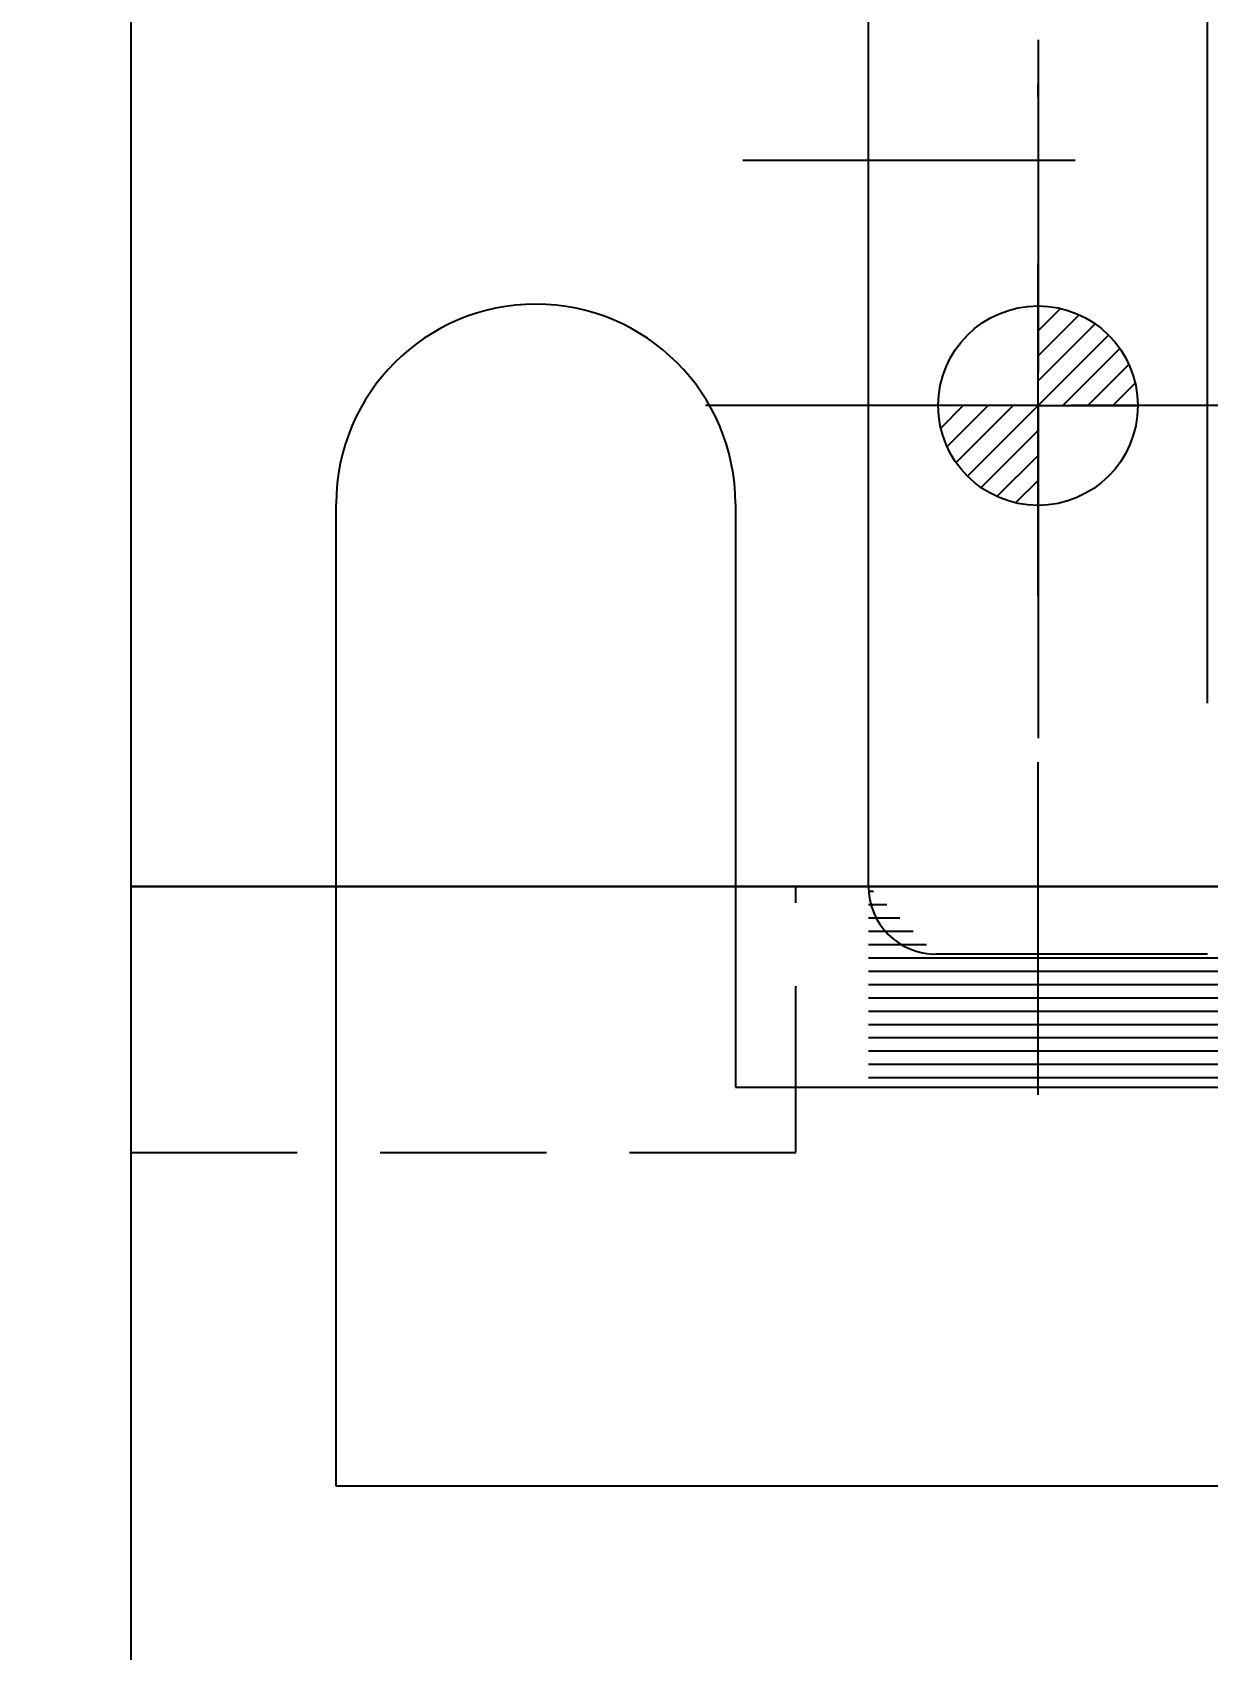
# Model space of a CAD drawing. Extents: x -430 to 437, y -440 to 538.
# Drawn here: x 178.59 to 187.43, y -286.92 to -274.76 of the extents above; entities that cross this region are included whole.
import ezdxf

# ---------------------------------------------------------------- set-up
doc = ezdxf.new("R2010")
doc.units = 0
doc.linetypes.add('BORDER', pattern=[8.75, 2.5, -1.25, 2.5, -1.25, 0, -1.25])
doc.linetypes.add('HIDDEN', pattern=[1.875, 1.25, -0.625])
doc.layers.add('1', color=7, linetype='CONTINUOUS')
doc.layers.add('100', color=7, linetype='CONTINUOUS')
doc.styles.add('EXCESS_STANDARD', font='txt', dxfattribs={"height": 0.2, "bigfont": 'BIGFONT'})
doc.dimstyles.new('ISO-25', dxfattribs={"dimtxt": 4, "dimasz": 2.4, "dimexe": 0.18, "dimexo": 0.3, "dimgap": 0.2, "dimtad": 1, "dimtih": 1, "dimtoh": 1, "dimzin": 12, "dimcen": 0.09, "dimazin": 3, "dimtfac": 0.5, "dimtofl": 0, "dimtmove": 0, "dimatfit": 3})

# ---------------------------------------------------------------- blocks, each defined once
blk = doc.blocks.new('*D46')
at = {"layer": '1', "color": 50, "linetype": 'CONTINUOUS'}
for p, q in [((45.472395, -193.001839), (46.072395, -190.601839)), ((64.031827, -190.601839), (45.572395, -190.601839)), ((46.072395, -190.601839), (46.672395, -193.001839)), ((46.072395, -190.601839), (46.072395, -355.601839)), ((46.072395, -355.601839), (45.472395, -353.201839)), ((46.672395, -353.201839), (46.072395, -355.601839)), ((181.031827, -355.601839), (45.572395, -355.601839))]:
    blk.add_line(p, q, dxfattribs=at)
at = {"layer": '1', "color": 7, "linetype": 'CONTINUOUS', "style": 'EXCESS_STANDARD', "width": 0.8}
blk.add_text('165', height=4, rotation=90, dxfattribs=at).set_placement((45.872395, -277.901839))

msp = doc.modelspace()

# ---------------------------------------------------------------- linework, layer by layer
at = {"layer": '1', "color": 141, "linetype": 'BORDER'}
for p, q in [((186.1518, -282.7513), (186.1518, -270.9402)), ((186.1518, -274.8204), (186.1518, -277.5704)), ((207.8818, -275.7278), (182.7818, -275.7278)), ((186.1518, -277.5704), (183.4018, -277.5704)), ((188.9018, -277.5704), (186.1518, -277.5704)), ((186.1518, -277.5704), (186.1518, -280.3204))]:
    msp.add_line(p, q, dxfattribs=at)
at = {"layer": '1', "color": 7, "linetype": 'CONTINUOUS'}
for p, q in [((184.8768, -281.1848), (184.8768, -272.1926)), ((187.4268, -279.8078), (187.4268, -273.6878)), ((187.4268, -281.6948), (185.3868, -281.6948))]:
    msp.add_line(p, q, dxfattribs=at)
at = {"layer": '1', "color": 121, "linetype": 'CONTINUOUS'}
for p, q in [((179.3318, -274.1978), (179.3318, -281.1848)), ((179.3318, -281.1848), (211.3318, -281.1848))]:
    msp.add_line(p, q, dxfattribs=at)
at = {"layer": '1', "color": 30, "linetype": 'CONTINUOUS'}
for p, q in [((186.1518, -277.5704), (186.1518, -276.8204)), ((186.3202, -276.8395), (186.1518, -277.0079)), ((186.4604, -276.8868), (186.1518, -277.1954)), ((186.5801, -276.9547), (186.1518, -277.3829)), ((186.6822, -277.0401), (186.1518, -277.5704)), ((186.7676, -277.1422), (186.3393, -277.5704)), ((186.8354, -277.2618), (186.5268, -277.5704)), ((186.8827, -277.402), (186.7143, -277.5704)), ((186.1518, -277.5704), (185.4018, -277.5704)), ((185.421, -277.7388), (185.5893, -277.5704)), ((185.4682, -277.879), (185.7768, -277.5704)), ((185.5361, -277.9986), (185.9643, -277.5704)), ((185.6215, -278.1007), (186.1518, -277.5704)), ((186.1518, -277.5704), (186.9018, -277.5704)), ((186.1518, -277.5704), (186.1518, -278.3204)), ((185.7236, -278.1861), (186.1518, -277.7579)), ((185.8432, -278.254), (186.1518, -277.9454)), ((185.9835, -278.3013), (186.1518, -278.1329))]:
    msp.add_line(p, q, dxfattribs=at)
at = {"layer": '1', "color": 254, "linetype": 'CONTINUOUS'}
for p, q in [((180.8768, -285.6948), (180.8768, -278.3078)), ((183.8768, -278.3078), (183.8768, -282.6948)), ((183.8768, -282.6948), (195.3318, -282.6948)), ((195.3318, -285.6948), (180.8768, -285.6948))]:
    msp.add_line(p, q, dxfattribs=at)
at = {"layer": '1', "color": 213, "linetype": 'CONTINUOUS'}
for p, q in [((211.3318, -281.1848), (179.3318, -281.1848)), ((179.3318, -281.1848), (179.3318, -297.4948))]:
    msp.add_line(p, q, dxfattribs=at)
at = {"layer": '1', "color": 121, "linetype": 'HIDDEN'}
for p, q in [((179.3318, -281.1848), (179.3318, -283.1848)), ((184.3318, -283.1848), (184.3318, -281.1848)), ((179.3318, -283.1848), (184.3318, -283.1848))]:
    msp.add_line(p, q, dxfattribs=at)
at = {"layer": '1', "color": 30, "linetype": 'CONTINUOUS'}
msp.add_circle((186.1518, -277.5704), 0.75, dxfattribs=at)
at = {"layer": '1', "color": 254, "linetype": 'CONTINUOUS'}
msp.add_arc((182.3768, -278.3078), 1.5, 0, 180, dxfattribs=at)
at = {"layer": '1', "color": 7, "linetype": 'CONTINUOUS'}
msp.add_arc((185.3868, -281.1848), 0.51, 180, 270, dxfattribs=at)
at = {"layer": '100', "color": 213, "linetype": 'CONTINUOUS'}
for p, q in [((184.8768, -281.2221), (184.9141, -281.2221)), ((184.8768, -281.3221), (185.0141, -281.3221)), ((184.8768, -281.4221), (185.1141, -281.4221)), ((184.8768, -281.5221), (185.2141, -281.5221)), ((184.8768, -281.6221), (185.3141, -281.6221)), ((184.8768, -281.7221), (205.7868, -281.7221)), ((184.8768, -281.8221), (205.7868, -281.8221)), ((184.8768, -281.9221), (205.7868, -281.9221)), ((184.8768, -282.0221), (205.7868, -282.0221)), ((184.8768, -282.1221), (205.7868, -282.1221)), ((184.8768, -282.2221), (205.7868, -282.2221)), ((184.8768, -282.3221), (205.7868, -282.3221)), ((184.8768, -282.4221), (205.7868, -282.4221)), ((184.8768, -282.5221), (205.7868, -282.5221)), ((184.8768, -282.6221), (205.7868, -282.6221))]:
    msp.add_line(p, q, dxfattribs=at)

# ---------------------------------------------------------------- dimensions: what is measured, and where the dimension line sits
at = {"layer": '1'}
dim = msp.add_linear_dim(base=(46.0724, -355.6018), p1=(64.3318, -190.6018), p2=(181.3318, -355.6018), angle=270, dimstyle='ISO-25', override={"dimtxt": 2, "dimasz": 2.4, "dimdec": 3, "dimzin": 0, "dimtol": 0, "dimlim": 0, "dimtdec": 3, "dimtzin": 8}, dxfattribs=at)
dim.commit()
dim.dimension.update_dxf_attribs({"geometry": '*D46', "text_midpoint": (43.8724, -273.1018), "dimtype": 128, "text_rotation": 90})

doc.saveas('drawing.dxf')
